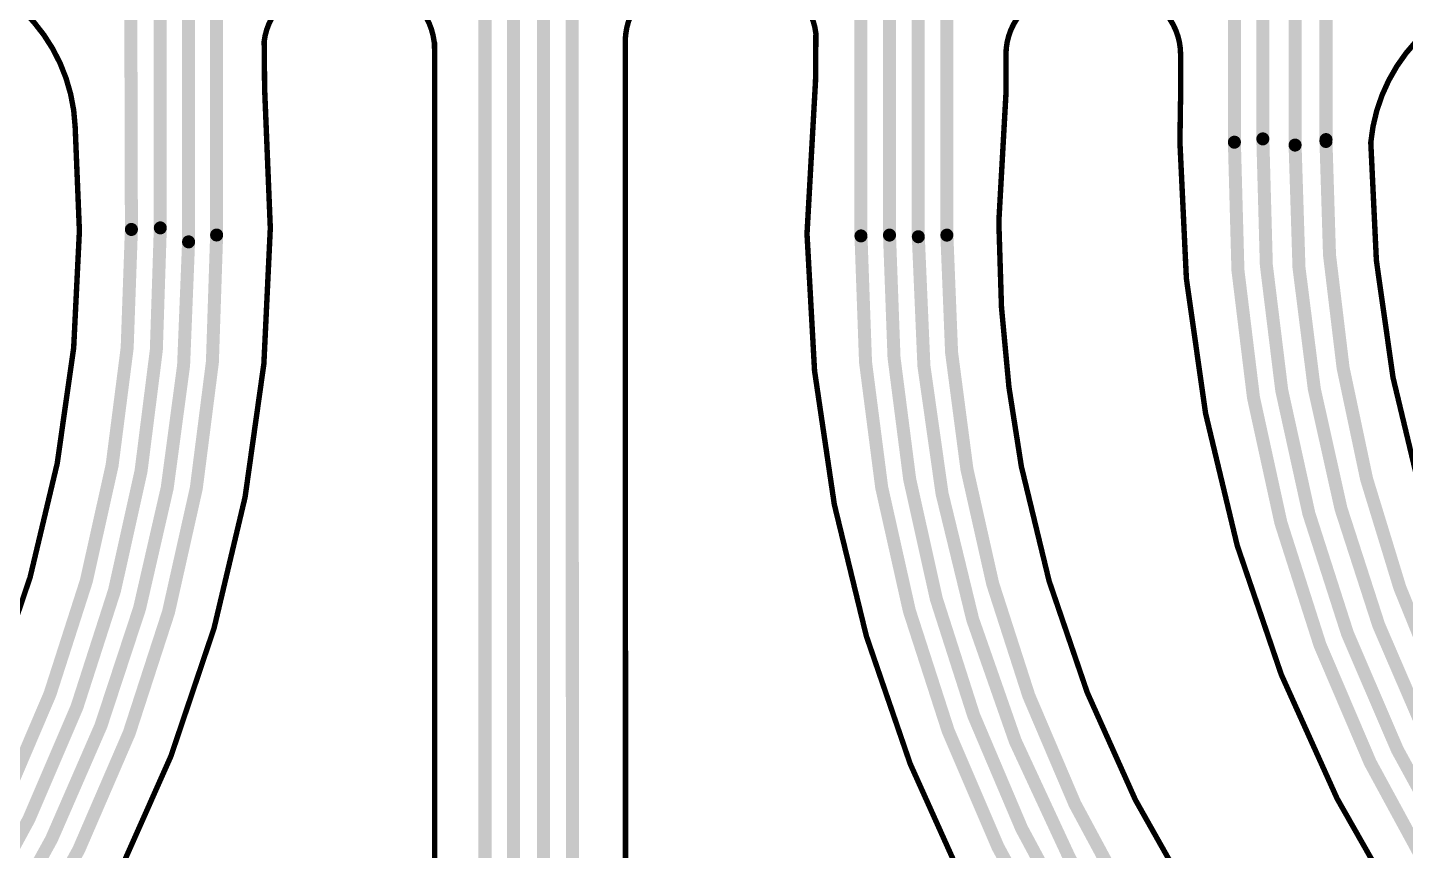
# Model space of a CAD drawing. Header units: inches. Extents: x -17 to 349, y -40 to 215.
# Drawn here: x 84.68 to 116.95, y 96.21 to 115.47 of the extents above; entities that cross this region are included whole.
import ezdxf

# ---------------------------------------------------------------- set-up
doc = ezdxf.new("R2010")
doc.units = ezdxf.units.IN
doc.layers.add('Board Outline', color=216, linetype='Continuous')
doc.layers.add('Bottom Layer', color=5, linetype='Continuous')

msp = doc.modelspace()

# ---------------------------------------------------------------- linework, layer by layer
at = {"layer": 'Board Outline'}
for points in [[(81.77511711999999, 116.98822932, 0.127, 0.127, -0.4041484180288247), (85.79706741999999, 113.15149074, 0.127, 0.127, 0)], [(90.22403849999999, 115.14820506, 0.127, 0.127, -0.3796200265151697), (91.71333447999999, 116.46932764, 0.127, 0.127, 0)], [(92.71431292, 116.46932764, 0.127, 0.127, -0.3796200265151696), (94.20360889999999, 115.14820506, 0.127, 0.127, 0)], [(98.69501723999998, 115.336193, 0.127, 0.127, -0.3796200265151697), (100.18431322, 116.65731558, 0.127, 0.127, 0)], [(101.65639562, 116.65731558, 0.127, 0.127, -0.3796200265151696), (103.1456916, 115.336193, 0.127, 0.127, 0)], [(107.59693492, 114.8399786, 0.127, 0.127, -0.4142135623730951), (109.09693446, 116.33997814, 0.127, 0.127, 0)], [(110.1876511, 116.33997814, 0.127, 0.127, -0.4142135623730951), (111.68765064, 114.8399786, 0.127, 0.127, 0)], [(116.1418937, 112.78427532, 0.127, 0.127, -0.3454005329415482), (119.53243302, 116.37340962, 0.127, 0.127, 0)], [(90.22403849999999, 115.14820506, 0.127, 0.127, 0), (90.23450583999998, 114.0402469, 0.127, 0.127, 0)], [(94.20360889999999, 115.14820506, 0.127, 0.127, 0), (94.21426674, 115.10820514, 0.127, 0.127, 0)], [(98.68431367999999, 115.23619574, 0.127, 0.127, 0), (98.69501723999998, 115.33619554, 0.127, 0.127, 0)], [(98.68431367999999, 114.22823484, 0.127, 0.127, 0), (98.68431367999999, 115.23619574, 0.127, 0.127, 0)], [(103.13736548, 114.22823484, 0.127, 0.127, 0), (103.1456916, 115.33619554, 0.127, 0.127, 0)], [(94.21426674, 114.98123308, 0.127, 0.127, 0), (94.21426674, 115.10820514, 0.127, 0.127, 0)], [(94.21426674, 114.98123308, 0.127, 0.127, 0), (94.21431246, 114.9693281, 0.127, 0.127, 0)], [(94.21431246, 114.57484832, 0.127, 0.127, 0), (94.21431246, 114.9693281, 0.127, 0.127, 0)], [(107.59693492, 113.91659716, 0.127, 0.127, 0), (107.59693492, 114.8399786, 0.127, 0.127, 0)], [(111.68765064, 113.73202044, 0.127, 0.127, 0), (111.68765064, 114.8399786, 0.127, 0.127, 0)], [(94.21431246, 114.57484832, 0.127, 0.127, 0), (94.22105615999999, 32.79239314, 0.127, 0.127, 0)], [(98.68431367999999, 114.22823484, 0.127, 0.127, 0), (98.68434161999998, 114.22823484, 0.127, 0.127, 0)], [(98.68434161999998, 114.22823484, 0.127, 0.127, 0), (98.69176096, 32.79206801999999, 0.127, 0.127, 0)], [(102.9393801, 110.67486628, 0.127, 0.127, 0), (103.13736548, 114.22823484, 0.127, 0.127, 0)], [(90.23450583999998, 114.0402469, 0.127, 0.127, 0), (90.36682968, 110.79936184, 0.127, 0.127, 0)], [(107.4350531, 111.01120546, 0.127, 0.127, 0), (107.59693492, 113.91659716, 0.127, 0.127, 0)], [(111.67164864, 112.78258622, 0.127, 0.127, 0), (111.68504714, 113.73202044, 0.127, 0.127, 0)], [(111.68504714, 113.73202044, 0.127, 0.127, 0), (111.68765064, 113.73202044, 0.127, 0.127, 0)], [(85.79706741999999, 113.15149074, 0.127, 0.127, 0), (85.89669129999999, 110.71153372, 0.127, 0.127, 0)], [(140.1634865, 79.2909514, 0.127, 0.127, -0.3675955104976865), (111.67189502, 112.78258368, 0.127, 0.127, 0)], [(140.88166134, 83.7028806, 0.127, 0.127, -0.3675955104976865), (116.14189624, 112.78427532, 0.127, 0.127, 0)], [(107.43429364, 110.7971368, 0.127, 0.127, 0), (107.4350531, 111.01120546, 0.127, 0.127, 0)], [(85.89669384, 110.71153118, 0.127, 0.127, -0.3099204459937392), (66.8763839, 83.13472578, 0.127, 0.127, 0)], [(90.36678142, 110.75502614, 0.127, 0.127, -0.3103681396936255), (68.47585491999999, 78.96069044, 0.127, 0.127, 0)], [(90.36678142, 110.75502614, 0.127, 0.127, 0), (90.36682968, 110.79936184, 0.127, 0.127, 0)], [(102.9393801, 110.67486628, 0.127, 0.127, 0), (102.94007352, 110.59862056, 0.127, 0.127, 0)], [(107.95818134, 105.1965384, 0.127, 0.127, -0.04666883056267564), (107.43429364, 110.7971368, 0.127, 0.127, 0)], [(125.03019952, 78.74299974, 0.127, 0.127, -0.30781316416133), (102.94007352, 110.59862056, 0.127, 0.127, 0)], [(126.63263472, 82.9158997, 0.127, 0.127, -0.2584692511603573), (107.95818134, 105.1965384, 0.127, 0.127, 0)]]:
    msp.add_lwpolyline(points, format="xyseb", dxfattribs=at)
for points in [[(90.19228849999999, 115.14820506, 0.0635, 0.0635, 1), (90.2557885, 115.14820506, 0.0635, 0.0635, 1)], [(90.19228849999999, 115.14820506, 0.0635, 0.0635, 1), (90.2557885, 115.14820506, 0.0635, 0.0635, 1)], [(94.17185889999999, 115.14820506, 0.0635, 0.0635, 1), (94.2353589, 115.14820506, 0.0635, 0.0635, 1)], [(94.17185889999999, 115.14820506, 0.0635, 0.0635, 1), (94.2353589, 115.14820506, 0.0635, 0.0635, 1)], [(98.65256368, 115.23619574, 0.0635, 0.0635, 1), (98.71606367999999, 115.23619574, 0.0635, 0.0635, 1)], [(98.65256368, 115.23619574, 0.0635, 0.0635, 1), (98.71606367999999, 115.23619574, 0.0635, 0.0635, 1)], [(98.66326724, 115.33619554, 0.0635, 0.0635, 1), (98.72676724, 115.33619554, 0.0635, 0.0635, 1)], [(98.66326724, 115.336193, 0.0635, 0.0635, 1), (98.72676724, 115.336193, 0.0635, 0.0635, 1)], [(103.1139416, 115.33619554, 0.0635, 0.0635, 1), (103.1774416, 115.33619554, 0.0635, 0.0635, 1)], [(103.1139416, 115.336193, 0.0635, 0.0635, 1), (103.1774416, 115.336193, 0.0635, 0.0635, 1)], [(94.18251673999998, 115.10820514, 0.0635, 0.0635, 1), (94.24601674, 115.10820514, 0.0635, 0.0635, 1)], [(94.18251673999998, 115.10820514, 0.0635, 0.0635, 1), (94.24601674, 115.10820514, 0.0635, 0.0635, 1)], [(94.18251673999998, 114.98123308, 0.0635, 0.0635, 1), (94.24601674, 114.98123308, 0.0635, 0.0635, 1)], [(94.18251673999998, 114.98123308, 0.0635, 0.0635, 1), (94.24601674, 114.98123308, 0.0635, 0.0635, 1)], [(94.18256246, 114.9693281, 0.0635, 0.0635, 1), (94.24606245999999, 114.9693281, 0.0635, 0.0635, 1)], [(94.18256246, 114.9693281, 0.0635, 0.0635, 1), (94.24606245999999, 114.9693281, 0.0635, 0.0635, 1)], [(107.56518492, 114.8399786, 0.0635, 0.0635, 1), (107.62868492, 114.8399786, 0.0635, 0.0635, 1)], [(107.56518492, 114.8399786, 0.0635, 0.0635, 1), (107.62868492, 114.8399786, 0.0635, 0.0635, 1)], [(111.65590064, 114.8399786, 0.0635, 0.0635, 1), (111.71940064, 114.8399786, 0.0635, 0.0635, 1)], [(111.65590064, 114.8399786, 0.0635, 0.0635, 1), (111.71940064, 114.8399786, 0.0635, 0.0635, 1)], [(94.18256246, 114.57484832, 0.0635, 0.0635, 1), (94.24606245999999, 114.57484832, 0.0635, 0.0635, 1)], [(94.18256246, 114.57484832, 0.0635, 0.0635, 1), (94.24606245999999, 114.57484832, 0.0635, 0.0635, 1)], [(98.65256368, 114.22823484, 0.0635, 0.0635, 1), (98.71606367999999, 114.22823484, 0.0635, 0.0635, 1)], [(98.65256368, 114.22823484, 0.0635, 0.0635, 1), (98.71606367999999, 114.22823484, 0.0635, 0.0635, 1)], [(98.65259162, 114.22823484, 0.0635, 0.0635, 1), (98.71609162, 114.22823484, 0.0635, 0.0635, 1)], [(98.65259162, 114.22823484, 0.0635, 0.0635, 1), (98.71609162, 114.22823484, 0.0635, 0.0635, 1)], [(103.10561548, 114.22823484, 0.0635, 0.0635, 1), (103.16911548, 114.22823484, 0.0635, 0.0635, 1)], [(103.10561548, 114.22823484, 0.0635, 0.0635, 1), (103.16911548, 114.22823484, 0.0635, 0.0635, 1)], [(90.20275584, 114.0402469, 0.0635, 0.0635, 1), (90.26625584, 114.0402469, 0.0635, 0.0635, 1)], [(90.20275584, 114.0402469, 0.0635, 0.0635, 1), (90.26625584, 114.0402469, 0.0635, 0.0635, 1)], [(107.56518492, 113.91659716, 0.0635, 0.0635, 1), (107.62868492, 113.91659716, 0.0635, 0.0635, 1)], [(107.56518492, 113.91659716, 0.0635, 0.0635, 1), (107.62868492, 113.91659716, 0.0635, 0.0635, 1)], [(111.65329714, 113.73202044, 0.0635, 0.0635, 1), (111.71679714, 113.73202044, 0.0635, 0.0635, 1)], [(111.65329714, 113.73202044, 0.0635, 0.0635, 1), (111.71679714, 113.73202044, 0.0635, 0.0635, 1)], [(111.65590064, 113.73202044, 0.0635, 0.0635, 1), (111.71940064, 113.73202044, 0.0635, 0.0635, 1)], [(111.65590064, 113.73202044, 0.0635, 0.0635, 1), (111.71940064, 113.73202044, 0.0635, 0.0635, 1)], [(85.76531742, 113.15149074, 0.0635, 0.0635, 1), (85.82881742, 113.15149074, 0.0635, 0.0635, 1)], [(85.76531742, 113.15149074, 0.0635, 0.0635, 1), (85.82881742, 113.15149074, 0.0635, 0.0635, 1)], [(111.63989864, 112.78258622, 0.0635, 0.0635, 1), (111.70339864, 112.78258622, 0.0635, 0.0635, 1)], [(111.64014502, 112.78258368, 0.0635, 0.0635, 1), (111.70364502, 112.78258368, 0.0635, 0.0635, 1)], [(116.1101437, 112.78427532, 0.0635, 0.0635, 1), (116.1736437, 112.78427532, 0.0635, 0.0635, 1)], [(116.11014624, 112.78427532, 0.0635, 0.0635, 1), (116.17364624, 112.78427532, 0.0635, 0.0635, 1)], [(107.4033031, 111.01120546, 0.0635, 0.0635, 1), (107.4668031, 111.01120546, 0.0635, 0.0635, 1)], [(107.4033031, 111.01120546, 0.0635, 0.0635, 1), (107.4668031, 111.01120546, 0.0635, 0.0635, 1)], [(85.8649413, 110.71153372, 0.0635, 0.0635, 1), (85.92844129999999, 110.71153372, 0.0635, 0.0635, 1)], [(85.86494384, 110.71153118, 0.0635, 0.0635, 1), (85.92844383999999, 110.71153118, 0.0635, 0.0635, 1)], [(90.33503141999999, 110.75502614, 0.0635, 0.0635, 1), (90.39853142, 110.75502614, 0.0635, 0.0635, 1)], [(90.33503141999999, 110.75502614, 0.0635, 0.0635, 1), (90.39853142, 110.75502614, 0.0635, 0.0635, 1)], [(90.33507968, 110.79936184, 0.0635, 0.0635, 1), (90.39857968, 110.79936184, 0.0635, 0.0635, 1)], [(90.33507968, 110.79936184, 0.0635, 0.0635, 1), (90.39857968, 110.79936184, 0.0635, 0.0635, 1)], [(102.9076301, 110.67486628, 0.0635, 0.0635, 1), (102.9711301, 110.67486628, 0.0635, 0.0635, 1)], [(102.9076301, 110.67486628, 0.0635, 0.0635, 1), (102.9711301, 110.67486628, 0.0635, 0.0635, 1)], [(107.40254364, 110.7971368, 0.0635, 0.0635, 1), (107.46604364, 110.7971368, 0.0635, 0.0635, 1)], [(107.40254364, 110.7971368, 0.0635, 0.0635, 1), (107.46604364, 110.7971368, 0.0635, 0.0635, 1)], [(102.90832352, 110.59862056, 0.0635, 0.0635, 1), (102.97182352, 110.59862056, 0.0635, 0.0635, 1)], [(102.90832352, 110.59862056, 0.0635, 0.0635, 1), (102.97182352, 110.59862056, 0.0635, 0.0635, 1)], [(107.92643134, 105.1965384, 0.0635, 0.0635, 1), (107.98993134, 105.1965384, 0.0635, 0.0635, 1)], [(107.92643134, 105.1965384, 0.0635, 0.0635, 1), (107.98993134, 105.1965384, 0.0635, 0.0635, 1)]]:
    msp.add_lwpolyline(points, format="xyseb", close=True, dxfattribs=at)
at = {"layer": 'Bottom Layer'}
for points in [[(106.21358234, 110.61339066, 0.3048, 0.3048, 0), (106.21358234, 117.87034592, 0.3048, 0.3048, 0)], [(105.54453618, 110.5759028, 0.3048, 0.3048, 0), (105.54453618, 117.48934592, 0.3048, 0.3048, 0)], [(112.947323, 112.78914704, 0.3048, 0.3048, 0), (112.947323, 117.43374532, 0.3048, 0.3048, 0)], [(114.36894322, 112.72169988, 0.3048, 0.3048, 0), (114.36894322, 117.36234592, 0.3048, 0.3048, 0)], [(95.39604745999999, 117.301137, 0.3048, 0.3048, 0), (95.39606016, 34.92837312, 0.3048, 0.3048, 0)], [(96.06367884, 117.301137, 0.3048, 0.3048, 0), (96.06369408, 29.90056504, 0.3048, 0.3048, 0)], [(87.7917853, 110.78283406, 0.3048, 0.3048, 0), (87.7917853, 116.80617736, 0.3048, 0.3048, 0)], [(88.45364579999999, 110.45506738, 0.3048, 0.3048, 0), (88.45364579999999, 116.70674144, 0.3048, 0.3048, 0)], [(89.1104136, 110.61591796, 0.3048, 0.3048, 0), (89.1104136, 116.70728754, 0.3048, 0.3048, 0)], [(104.86977756, 110.6140409, 0.3048, 0.3048, 0), (104.86977756, 116.80717812, 0.3048, 0.3048, 0)], [(115.09295752, 112.84957364, 0.3048, 0.3048, 0), (115.09295752, 116.95594592, 0.3048, 0.3048, 0)], [(104.20165088, 110.59468864, 0.3048, 0.3048, 0), (104.20165088, 116.33997814, 0.3048, 0.3048, 0)], [(113.61346594, 112.86626144, 0.3048, 0.3048, 0), (113.61346594, 116.15354976, 0.3048, 0.3048, 0)], [(87.10074528, 115.99467276, 0.3048, 0.3048, 0), (87.11448922, 110.74622758, 0.3048, 0.3048, 0)], [(96.76377142, 115.8572486, 0.3048, 0.3048, 0), (96.77226009999998, 34.4182954, 0.3048, 0.3048, 0)], [(97.43988639999999, 115.85731718, 0.3048, 0.3048, 0), (97.44842333999999, 33.95365066, 0.3048, 0.3048, 0)], [(139.50761278, 81.44294354, 0.3048, 0.3048, -0.3699431621700549), (113.61346594, 112.86626144, 0.3048, 0.3048, 0)], [(122.0691361, 93.16730414, 0.3048, 0.3048, -0.1791225164684258), (115.09238094, 112.80565958, 0.3048, 0.3048, 0)], [(115.0923784, 112.80565958, 0.3048, 0.3048, 0), (115.09295752, 112.84957364, 0.3048, 0.3048, 0)], [(139.14867014, 80.75227436, 0.3048, 0.3048, -0.3677962490165181), (112.947323, 112.78914704, 0.3048, 0.3048, 0)], [(139.5159897, 82.16587833999999, 0.3048, 0.3048, -0.3671574215201741), (114.36894068, 112.72169988, 0.3048, 0.3048, 0)], [(87.7917853, 110.78283406, 0.3048, 0.3048, -0.3121810015699344), (68.28906586, 81.73617383999999, 0.3048, 0.3048, 0)], [(87.11448922, 110.74622504, 0.3048, 0.3048, -0.307789068152753), (68.2948342, 82.45417596, 0.3048, 0.3048, 0)], [(89.1104136, 110.61591796, 0.3048, 0.3048, -0.3143251668603632), (68.71957808, 80.52084988, 0.3048, 0.3048, 0)], [(87.11448922, 110.74622504, 0.3048, 0.3048, 0), (87.11448922, 110.74622758, 0.3048, 0.3048, 0)], [(124.32388902, 80.50912016, 0.3048, 0.3048, -0.3090782491753339), (104.20165088, 110.59468864, 0.3048, 0.3048, 0)], [(124.25393742, 81.25671074, 0.3048, 0.3048, -0.305068291575155), (104.86977756, 110.6140409, 0.3048, 0.3048, 0)], [(124.3540058, 81.93275205999998, 0.3048, 0.3048, -0.301999857724485), (105.54453618, 110.5759028, 0.3048, 0.3048, 0)], [(124.82248848, 82.45352064, 0.3048, 0.3048, -0.3034145428593823), (106.21358234, 110.61339066, 0.3048, 0.3048, 0)], [(88.45364579999999, 110.45506738, 0.3048, 0.3048, -0.3104125289906787), (68.58167893999999, 81.15851941999999, 0.3048, 0.3048, 0)]]:
    msp.add_lwpolyline(points, format="xyseb", dxfattribs=at)
for points in [[(113.53726594, 112.86626144, 0.1524, 0.1524, 1), (113.68966594, 112.86626144, 0.1524, 0.1524, 1)], [(113.53726594, 112.86626144, 0.1524, 0.1524, 1), (113.68966594, 112.86626144, 0.1524, 0.1524, 1)], [(115.0161784, 112.80565958, 0.1524, 0.1524, 1), (115.1685784, 112.80565958, 0.1524, 0.1524, 1)], [(115.01618094, 112.80565958, 0.1524, 0.1524, 1), (115.16858094, 112.80565958, 0.1524, 0.1524, 1)], [(115.01675752, 112.84957364, 0.1524, 0.1524, 1), (115.16915752, 112.84957364, 0.1524, 0.1524, 1)], [(115.01675752, 112.84957364, 0.1524, 0.1524, 1), (115.16915752, 112.84957364, 0.1524, 0.1524, 1)], [(112.871123, 112.78914704, 0.1524, 0.1524, 1), (113.023523, 112.78914704, 0.1524, 0.1524, 1)], [(112.871123, 112.78914704, 0.1524, 0.1524, 1), (113.023523, 112.78914704, 0.1524, 0.1524, 1)], [(114.29274068, 112.72169988, 0.1524, 0.1524, 1), (114.44514068, 112.72169988, 0.1524, 0.1524, 1)], [(114.29274322, 112.72169988, 0.1524, 0.1524, 1), (114.44514322, 112.72169988, 0.1524, 0.1524, 1)], [(87.03828922, 110.74622758, 0.1524, 0.1524, 1), (87.19068922, 110.74622758, 0.1524, 0.1524, 1)], [(87.03828922, 110.74622758, 0.1524, 0.1524, 1), (87.19068922, 110.74622758, 0.1524, 0.1524, 1)], [(87.03828922, 110.74622504, 0.1524, 0.1524, 1), (87.19068922, 110.74622504, 0.1524, 0.1524, 1)], [(87.03828922, 110.74622504, 0.1524, 0.1524, 1), (87.19068922, 110.74622504, 0.1524, 0.1524, 1)], [(87.7155853, 110.78283406, 0.1524, 0.1524, 1), (87.8679853, 110.78283406, 0.1524, 0.1524, 1)], [(87.7155853, 110.78283406, 0.1524, 0.1524, 1), (87.8679853, 110.78283406, 0.1524, 0.1524, 1)], [(89.0342136, 110.61591796, 0.1524, 0.1524, 1), (89.18661359999999, 110.61591796, 0.1524, 0.1524, 1)], [(89.0342136, 110.61591796, 0.1524, 0.1524, 1), (89.18661359999999, 110.61591796, 0.1524, 0.1524, 1)], [(104.12545088, 110.59468864, 0.1524, 0.1524, 1), (104.27785088, 110.59468864, 0.1524, 0.1524, 1)], [(104.12545088, 110.59468864, 0.1524, 0.1524, 1), (104.27785088, 110.59468864, 0.1524, 0.1524, 1)], [(104.79357756, 110.6140409, 0.1524, 0.1524, 1), (104.94597756, 110.6140409, 0.1524, 0.1524, 1)], [(104.79357756, 110.6140409, 0.1524, 0.1524, 1), (104.94597756, 110.6140409, 0.1524, 0.1524, 1)], [(105.46833618, 110.5759028, 0.1524, 0.1524, 1), (105.62073618, 110.5759028, 0.1524, 0.1524, 1)], [(105.46833618, 110.5759028, 0.1524, 0.1524, 1), (105.62073618, 110.5759028, 0.1524, 0.1524, 1)], [(106.13738234, 110.61339066, 0.1524, 0.1524, 1), (106.28978234, 110.61339066, 0.1524, 0.1524, 1)], [(106.13738234, 110.61339066, 0.1524, 0.1524, 1), (106.28978234, 110.61339066, 0.1524, 0.1524, 1)], [(88.37744579999999, 110.45506738, 0.1524, 0.1524, 1), (88.52984579999999, 110.45506738, 0.1524, 0.1524, 1)], [(88.37744579999999, 110.45506738, 0.1524, 0.1524, 1), (88.52984579999999, 110.45506738, 0.1524, 0.1524, 1)]]:
    msp.add_lwpolyline(points, format="xyseb", close=True, dxfattribs=at)

doc.saveas('drawing.dxf')
